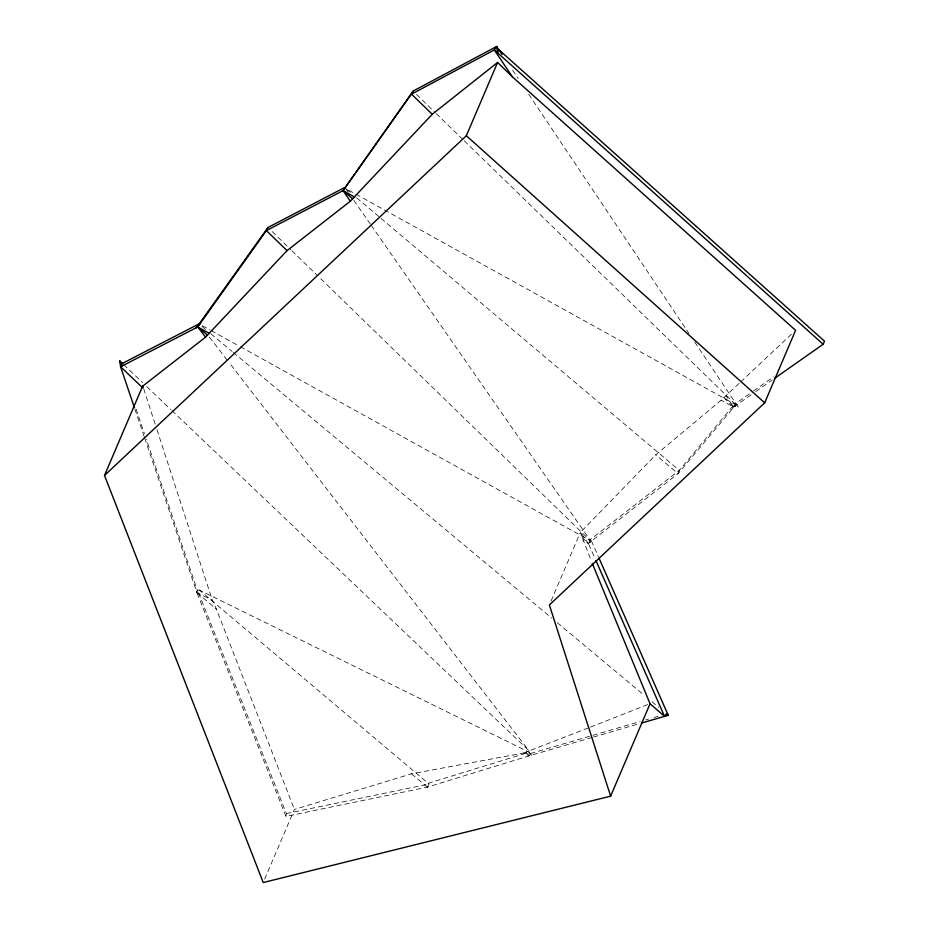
<?xml version="1.0" encoding="UTF-8"?>
<svg xmlns="http://www.w3.org/2000/svg" width="929" height="929" viewBox="0 0 929 929"><rect width="100%" height="100%" fill="white"/><g stroke="black" fill="none" stroke-linecap="round" stroke-linejoin="round"><path stroke-width="0.7" stroke-dasharray="4.64 3.48" d="M592.017 737.487L529.042 755.869L427.34 787.153L285.958 816.382L286.399 813.537L197.552 590.298L199.329 590.078L528.961 752.095L528.949 750.713L228.929 362.31M411.535 773.811L427.34 787.153L428.211 783.31L529.147 752.258L531.307 755.207L529.147 752.258L529.042 755.869L523.352 753.071L411.535 773.811L294.4 809.461L264.347 879.891M348.05 192.013L345.565 188.436L735.849 404.742L732.575 408.354L734.618 404.057L679.273 470.376L589.961 539.888L590.054 542.164L590.879 539.668L598.45 556.831M285.958 816.382L196.89 592.609L197.552 590.298L196.704 592.04L197.331 590.321L146.294 439.266M590.054 542.164L590.879 539.668L588.382 543.465L594.781 557.981M551.071 601.005L580.323 532.422L591.227 560.802M694.706 342.035L738.311 407.134L734.491 406.496L735.803 403.395L752.362 391.783M427.34 787.153L429.082 784.041L199.329 590.078M734.491 406.496L735.849 404.742L678.054 473.685L588.382 543.465L582.82 540.388M582.123 537.38L588.382 543.465L580.567 532.224L655.735 454.838L721.171 400.213L739.693 382.829M740.75 381.842L792.437 333.302M753.547 390.946L773.648 376.837M751.038 394.871L733.608 407.099L721.171 400.213M755.765 391.55L772.324 379.938M523.352 753.071L587.941 728.092M590.507 727.082L648.291 704.345M530.564 753.5L640.127 721.519M645.678 719.894L648.454 719.081M654.004 717.467L658.162 716.247M593.399 737.08L638.943 723.784M286.399 813.537L429.082 784.041M144.669 438.023L196.89 592.609L212.311 600.18L216.341 609.029L294.4 809.461M202.348 325.696L209.954 329.911M211.22 330.619L239.113 346.076M240.39 346.784L590.379 540.748L318.949 277.005M201.953 326.369L206.412 330.085M210.86 333.801L232.029 351.452M233.144 352.381L551.71 618.099M557.284 622.744L644.169 695.206M651.961 701.709L658.649 707.294M346.668 189.377L351.104 193.116M356.643 197.796L379.915 217.456M381.018 218.396L679.273 470.376L678.054 473.685L655.735 454.838M196.89 592.609L216.341 609.029M123.673 364.632L142.567 382.632M146.77 386.638L170.913 409.643M171.97 410.641L528.949 750.713M525.419 752.409L529.042 755.869L526.313 752.327M416.482 94.41L435.178 112.583M436.224 113.593L463.234 139.838M464.268 140.848L738.311 407.134M723.726 397.496L733.608 407.099L725.979 395.708M272.151 231.53L290.87 249.715M291.903 250.725L317.904 275.994M209.455 337.111L228.046 361.172M353.844 200.35L370.416 224.179M371.24 225.364L590.449 540.597M512.564 70.151L518.208 78.57M528.682 94.212L685.846 328.808M686.647 330.004L689.063 333.616M136.087 409.05L144.436 433.773M134.902 409.143L144.204 436.653M143.681 388.752L155.259 424.437M156.978 429.721L212.311 600.18"/><path stroke-width="1.39" d="M104.512 475.451L142.578 386.232L205.576 337.122L287.026 250.644L350.361 201.187L432.252 114.279L497.596 62.464L512.309 76.759L795.596 330.329L764.683 402.803L549.376 604.953L610.632 796.153L263.221 882.55L104.512 475.451L466.335 135.75L497.596 62.464M610.632 796.153L650.045 703.776L592.272 563.357M774.681 378.277L823.164 344.264L824.487 341.164L498.861 49.701L497.538 52.79L496.69 46.45L413.08 91.112L343.033 190.642L266.391 230.589L197.749 326.973L120.584 366.758L134.438 407.773M345.216 188.099L344.624 187.53L267.993 227.489L266.391 230.589L287.026 250.644M142.625 387.753L120.584 366.758L122.373 363.402L199.247 323.768L267.993 227.489M650.045 703.776L664.525 716.317L666.488 713.82L668.253 715.307L641.695 722.983M354.704 197.111L343.033 190.642L413.359 91.39M209.466 333.465L197.749 326.973L199.34 323.861L199.805 324.291M207.469 335.09L197.749 326.973L205.576 337.122M352.683 198.794L343.033 190.642L350.361 201.187M823.164 344.264L494.333 49.922L411.535 94.154L432.252 114.279M466.335 135.75L764.683 402.803M120.584 366.758L119.841 360.986L122.616 363.634M502.09 54.509L496.69 46.45L494.333 49.922L512.309 76.759M599.031 558.155L668.253 715.307M595.942 560.617L664.525 716.317M142.578 386.232L143.124 387.498M119.841 360.986L121.699 366.479M199.247 323.768L196.112 327.821L199.34 323.861"/></g></svg>
